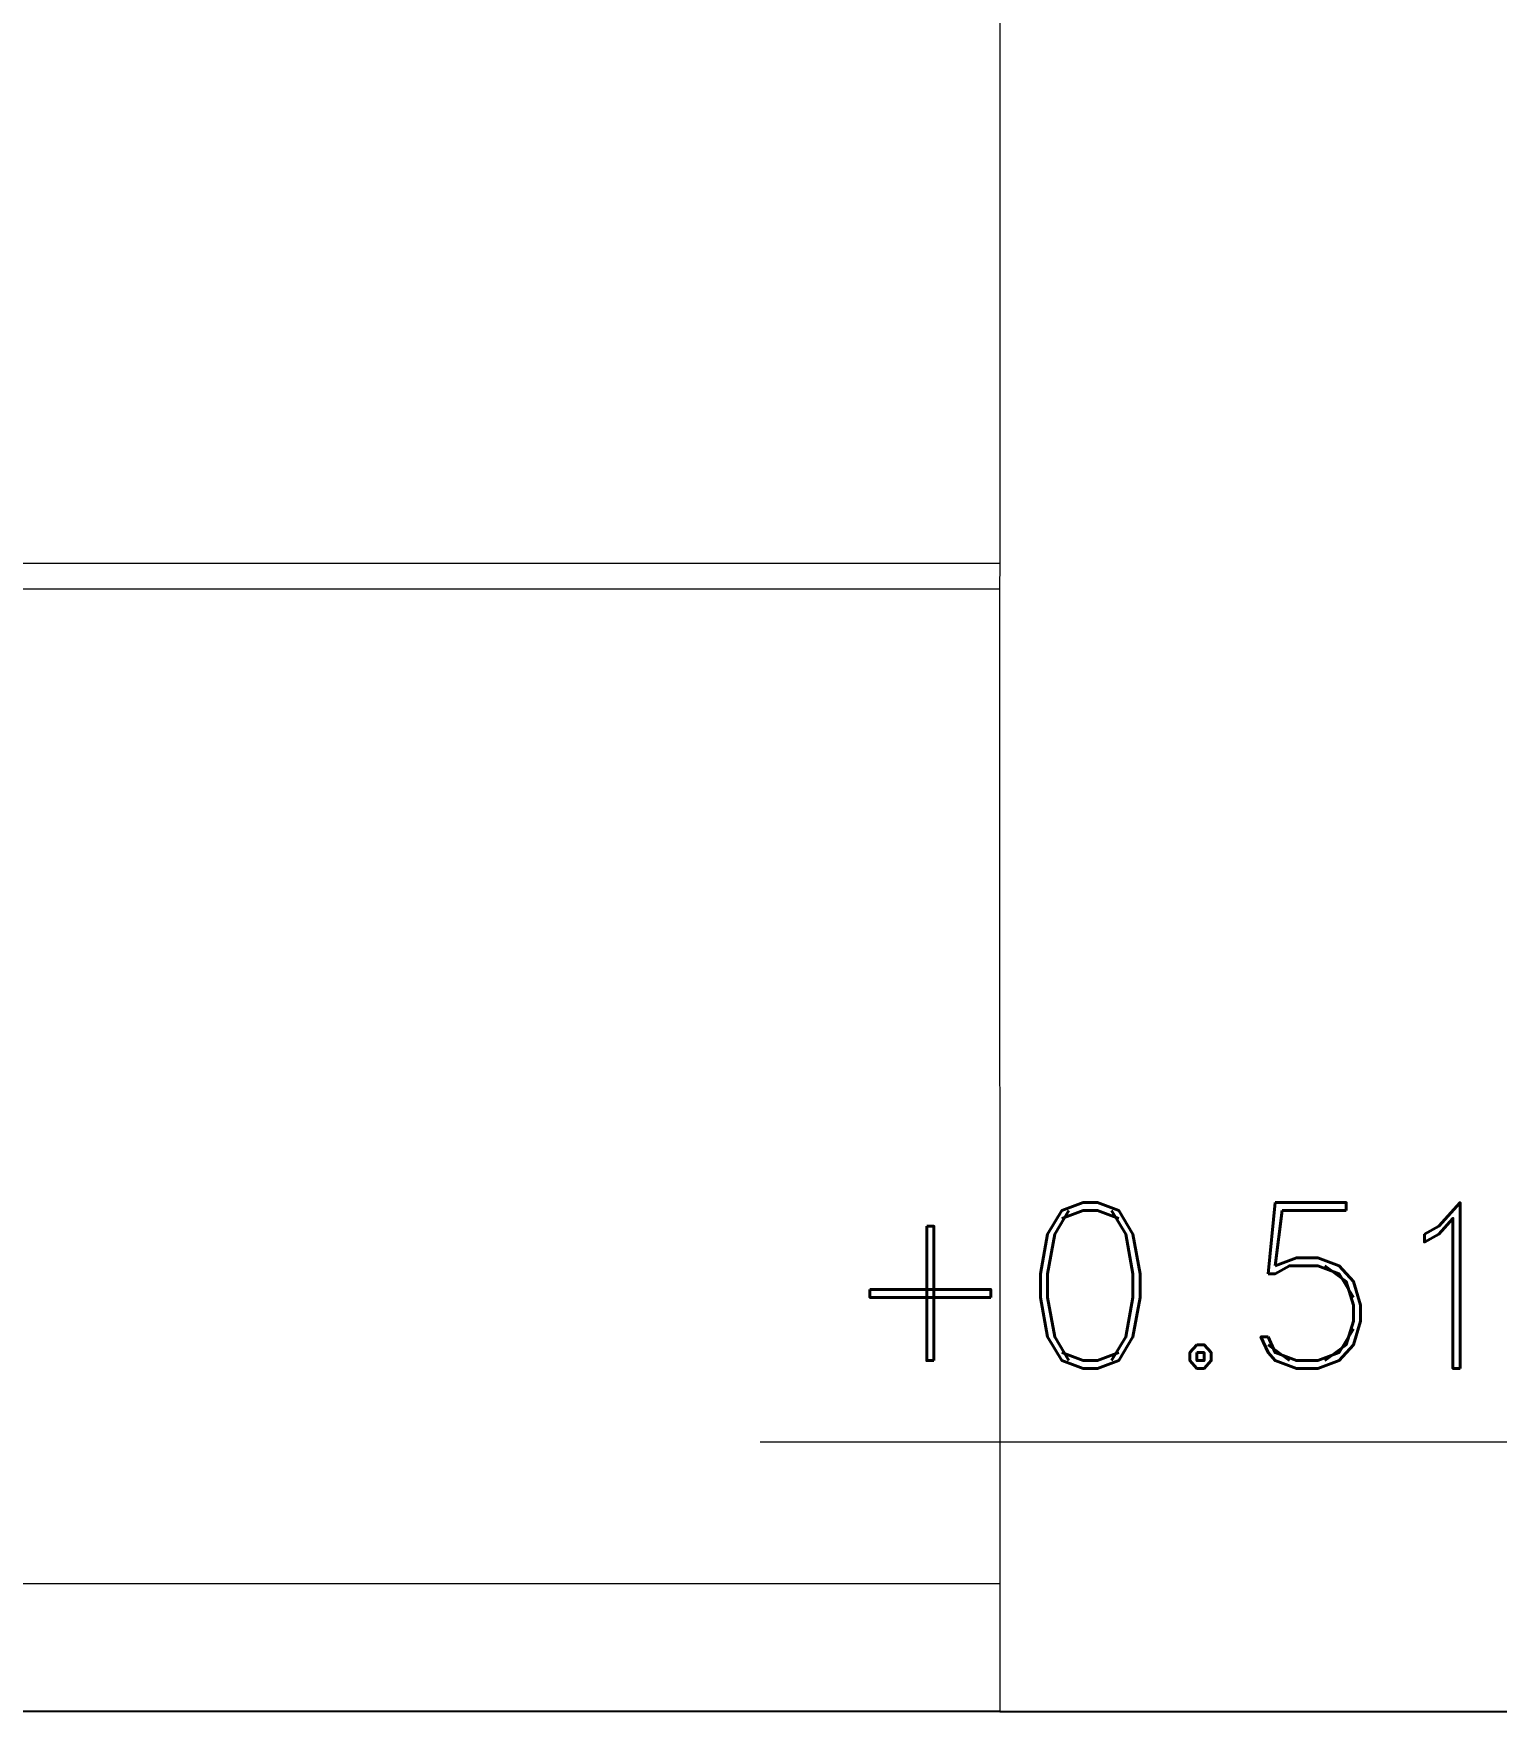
# Model space of a CAD drawing. Header units: metres. Extents: x 294 to 1101, y -498 to -355.
# Drawn here: x 618.837 to 619.984, y -487.658 to -486.342 of the extents above; entities that cross this region are included whole.
import ezdxf

# ---------------------------------------------------------------- set-up
doc = ezdxf.new("R2010")
doc.units = ezdxf.units.M
doc.layers.add('19-JARDINERIA', color=80, linetype='Continuous', lineweight=0)
doc.layers.add('D', color=2, linetype='Continuous', lineweight=13)
doc.layers.add('SectionCutEdges', color=7, linetype='Continuous')
doc.styles.add('ROMAND', font='romand.shx', dxfattribs={"height": 0.2})

msp = doc.modelspace()

# ---------------------------------------------------------------- linework, layer by layer
for p, q in [((619.5946, -487.6576), (616.4644, -487.6576)), ((619.1862, -487.6576), (617.2644, -487.6576)), ((619.5946, -487.6576), (619.1725, -487.6576)), ((619.5946, -487.6576), (619.5007, -487.6576)), ((619.5166, -487.6576), (619.5165, -487.6576)), ((619.5165, -487.6576), (619.5165, -487.6576)), ((619.5168, -487.6576), (619.5166, -487.6576)), ((619.517, -487.6576), (619.5168, -487.6576)), ((619.5173, -487.6576), (619.517, -487.6576)), ((619.5177, -487.6576), (619.5173, -487.6576)), ((619.5946, -487.6576), (619.5174, -487.6576)), ((619.5181, -487.6576), (619.5177, -487.6576)), ((619.5186, -487.6576), (619.5181, -487.6576)), ((619.5192, -487.6576), (619.5186, -487.6576)), ((619.5198, -487.6576), (619.5192, -487.6576)), ((619.5205, -487.6576), (619.5198, -487.6576)), ((619.5946, -487.6576), (619.523, -487.6576))]:
    msp.add_line(p, q)
at = {"layer": '19-JARDINERIA', "color": 251}
for p, q in [((619.5945, -486.1576), (619.5946, -486.7576)), ((619.5946, -486.7576), (616.4644, -486.7576)), ((619.5946, -486.7576), (619.5945, -486.7776)), ((619.5945, -486.7776), (616.4644, -486.7776)), ((619.5945, -486.7776), (619.5946, -487.5576)), ((619.5946, -486.7776), (619.5945, -486.7776)), ((619.5946, -487.5576), (616.4644, -487.5576)), ((619.5946, -487.5576), (619.5946, -487.6576))]:
    msp.add_line(p, q, dxfattribs=at)
at = {"layer": 'D'}
msp.add_line((620.3456, -487.4464), (619.4069, -487.4464), dxfattribs=at)
msp.add_line((620.3456, -487.4464), (619.4069, -487.4464), dxfattribs=at)
at = {"layer": 'SectionCutEdges'}
for q in [(616.4644, -487.6576), (620.8004, -487.6576)]:
    msp.add_line((619.5946, -487.6576), q, dxfattribs=at)

# ---------------------------------------------------------------- texts
at = {"layer": 'D', "style": 'ROMAND'}
msp.add_text('+0.51', height=0.13003, dxfattribs=at).set_placement((619.4705, -487.3887))

doc.saveas('drawing.dxf')
